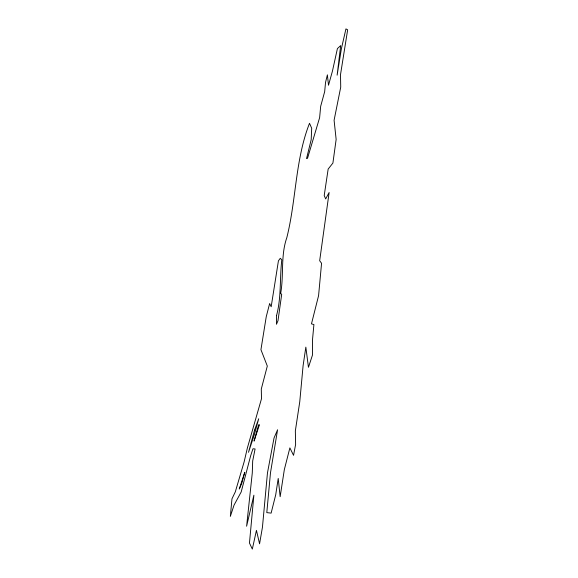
<?xml version="1.0" encoding="UTF-8"?>
<svg xmlns="http://www.w3.org/2000/svg" width="578" height="578" viewBox="0 0 578 578"><rect width="100%" height="100%" fill="white"/><g stroke="black" fill="none" stroke-linecap="round" stroke-linejoin="round"><path stroke-width="0.87" d="M276.522 315.581L276.457 324.251L277.982 320.747L281.703 294.289L280.655 293.465C283.986 274.947 280.496 255.722 286.796 237.746C296.304 199.93 295.17 159.824 309.512 123.287L311.694 128.265L311.188 139.688L306.535 158.618L307.525 158.293L319.627 117.63L320.674 106.309L324.677 91.627L325.53 82.452L327.386 74.844L328.506 85.233L332.437 71.123L337.408 48.595L340.673 45.59L337.126 75.183L341.381 48.747L345.94 28.9L347.653 29.818L340.5 74.678L340.731 87.105L334.091 120.267L336.143 139.414L332.906 163.054L328.159 169.072L324.207 195.559L325.674 198.926L329.128 192.503L319.67 260.75L321.57 263.265L318.579 295.64L311.47 323.875L313.912 324.533L312.503 339.777L312.51 354.964L308.45 367.312L305.841 347.132L303.096 365.708L299.758 401.782L295.344 430.877L295.618 444.417L293.552 455.341L289.874 447.871L284.333 469.625L280.157 496.697L278.22 478.44L275.72 494.754L271.133 513.112L266.798 512.628L270.475 472.855L277.577 429.772L274.023 438.023L267.462 472.941L262.441 527.266L259.565 543.826L256.444 530.344L252.326 549.1L249.465 543.045L253.886 495.187L246.604 526.226L252.275 473.006L252.694 460.919L255.086 448.969L252.947 448.774L250.657 455.731L241.192 491.95L234.047 505.114L230.347 516.378L231.966 498.836L235.318 491.849L244.154 461.779L247.377 447.972L261.494 398.733L261.292 389.023L267.311 366.055L260.938 349.676L266.248 316.686L269.651 303.508L271.176 306.774L278.43 260.794L280.308 258.272L281.804 259.905C279.608 278.473 281.486 297.294 276.522 315.581M254.551 430.126L248.518 452.299L254.457 434.259L258.706 418.747L254.551 430.126M244.747 472.349L241.763 483.338L239.263 489.024L244.747 472.349M258.583 425.068L254.06 441.101L259.435 424.751L258.583 425.068"/></g></svg>
